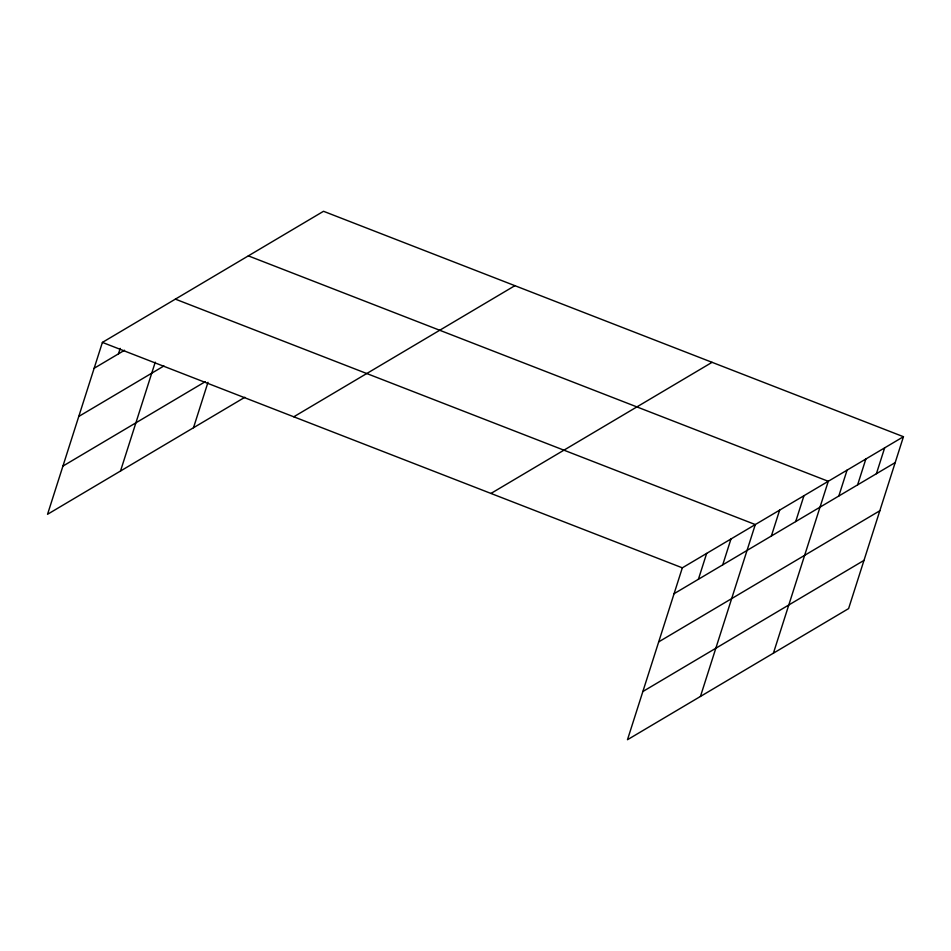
<?xml version="1.0" encoding="UTF-8"?>
<svg xmlns="http://www.w3.org/2000/svg" width="951" height="951" viewBox="0 0 951 951"><rect width="100%" height="100%" fill="white"/><g stroke="black" fill="none" stroke-linecap="round" stroke-linejoin="round"><path stroke-width="1.43" d="M903.45 436.711L682.331 567.83L627.482 739.712L848.601 608.592L903.45 436.711L323.518 211.288L102.399 342.408L47.55 514.289L244.859 397.28M118.471 353.843L120.206 348.399M120.515 471.018L155.251 362.176M193.493 427.748L207.984 382.314M698.403 579.266L706.652 553.411M722.724 564.846L730.974 538.991M700.447 696.441L755.296 524.56L175.376 299.137M771.368 536.007L779.63 510.14M795.69 521.576L803.952 495.721M773.413 653.171L828.273 481.301L248.342 255.867M838.818 496.006L847.068 470.151M857.612 484.867L865.862 459M876.406 473.717L884.656 447.862M94.149 368.275L124.557 350.241M78.767 416.455L163.905 365.969M62.932 466.097L205.214 381.72M293.776 416.8L514.895 285.68M490.954 493.438L712.073 362.331M674.081 593.697L895.2 462.578M658.698 641.877L879.818 510.758M642.864 691.52L863.972 560.401M102.399 342.408L682.331 567.83"/></g></svg>
